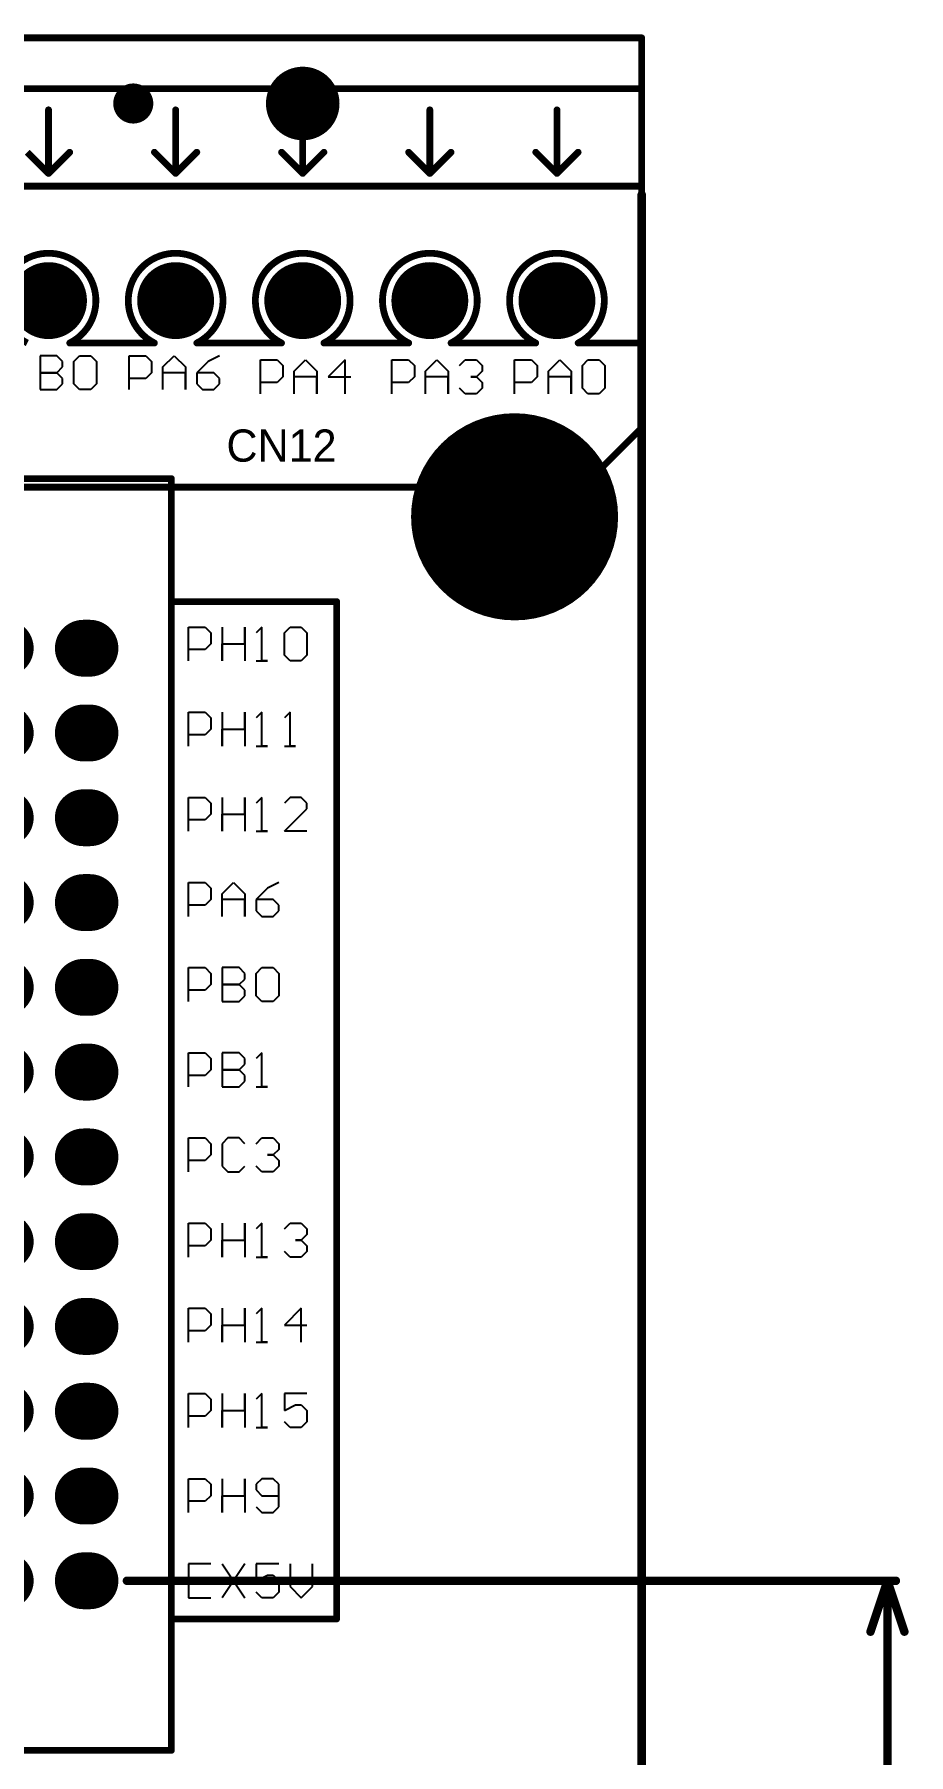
# Model space of a CAD drawing. Header units: millimetres. Extents: x -0.56 to 8.11, y -1.04 to 4.22.
# Drawn here: x 7.063 to 8.095, y 2.19 to 4.219 of the extents above; entities that cross this region are included whole.
import ezdxf

# ---------------------------------------------------------------- set-up
doc = ezdxf.new("R2010")
doc.units = ezdxf.units.MM
doc.header["$MEASUREMENT"] = 0
for name, color, linetype in [('BottomLayer', 5, 'Continuous'), ('BottomSolder', 6, 'Continuous'), ('KeepOutLayer', 6, 'Continuous'), ('MultiLayer', 9, 'Continuous'), ('PadHoleLayer', 156, 'Continuous'), ('TopLayer', 1, 'Continuous'), ('TopOverlay', 2, 'Continuous'), ('TopSolder', 216, 'Continuous')]:
    doc.layers.add(name, color=color, linetype=linetype)

# ---------------------------------------------------------------- blocks, each defined once
blk = doc.blocks.new('DC3_24P_11')
at = {"layer": 'BottomLayer', "const_width": 0.0591}
for points in [[(0.0039, 0), (-0.0039, 0)], [(0.0961, 0), (0.1039, 0)], [(-0.0039, -0.1), (0.0039, -0.1)], [(0.0961, -0.1), (0.1039, -0.1)], [(-0.0039, -0.2), (0.0039, -0.2)], [(0.0961, -0.2), (0.1039, -0.2)], [(-0.0039, -0.3), (0.0039, -0.3)], [(0.0961, -0.3), (0.1039, -0.3)], [(-0.0039, -0.4), (0.0039, -0.4)], [(0.0961, -0.4), (0.1039, -0.4)], [(-0.0039, -0.5), (0.0039, -0.5)], [(0.0961, -0.5), (0.1039, -0.5)], [(-0.0039, -0.6), (0.0039, -0.6)], [(0.0961, -0.6), (0.1039, -0.6)], [(-0.0039, -0.7), (0.0039, -0.7)], [(0.0961, -0.7), (0.1039, -0.7)], [(-0.0039, -0.8), (0.0039, -0.8)], [(0.0961, -0.8), (0.1039, -0.8)], [(-0.0039, -0.9), (0.0039, -0.9)], [(0.0961, -0.9), (0.1039, -0.9)], [(-0.0039, -1), (0.0039, -1)], [(0.0961, -1), (0.1039, -1)], [(-0.0039, -1.1), (0.0039, -1.1)], [(0.0961, -1.1), (0.1039, -1.1)]]:
    blk.add_lwpolyline(points, dxfattribs=at)
at = {"layer": 'BottomLayer', "const_width": 0.0295}
for points in [[(-0.0187, 0, 1), (0.0108, 0, 1)], [(-0.0108, 0, 1), (0.0187, 0, 1)], [(0.0813, 0, 1), (0.1108, 0, 1)], [(0.0892, 0, 1), (0.1187, 0, 1)], [(-0.0187, -0.1, 1), (0.0108, -0.1, 1)], [(-0.0108, -0.1, 1), (0.0187, -0.1, 1)], [(0.0813, -0.1, 1), (0.1108, -0.1, 1)], [(0.0892, -0.1, 1), (0.1187, -0.1, 1)], [(-0.0187, -0.2, 1), (0.0108, -0.2, 1)], [(-0.0108, -0.2, 1), (0.0187, -0.2, 1)], [(0.0813, -0.2, 1), (0.1108, -0.2, 1)], [(0.0892, -0.2, 1), (0.1187, -0.2, 1)], [(-0.0187, -0.3, 1), (0.0108, -0.3, 1)], [(-0.0108, -0.3, 1), (0.0187, -0.3, 1)], [(0.0813, -0.3, 1), (0.1108, -0.3, 1)], [(0.0892, -0.3, 1), (0.1187, -0.3, 1)], [(-0.0187, -0.4, 1), (0.0108, -0.4, 1)], [(-0.0108, -0.4, 1), (0.0187, -0.4, 1)], [(0.0813, -0.4, 1), (0.1108, -0.4, 1)], [(0.0892, -0.4, 1), (0.1187, -0.4, 1)], [(-0.0187, -0.5, 1), (0.0108, -0.5, 1)], [(-0.0108, -0.5, 1), (0.0187, -0.5, 1)], [(0.0813, -0.5, 1), (0.1108, -0.5, 1)], [(0.0892, -0.5, 1), (0.1187, -0.5, 1)], [(-0.0187, -0.6, 1), (0.0108, -0.6, 1)], [(-0.0108, -0.6, 1), (0.0187, -0.6, 1)], [(0.0813, -0.6, 1), (0.1108, -0.6, 1)], [(0.0892, -0.6, 1), (0.1187, -0.6, 1)], [(-0.0187, -0.7, 1), (0.0108, -0.7, 1)], [(-0.0108, -0.7, 1), (0.0187, -0.7, 1)], [(0.0813, -0.7, 1), (0.1108, -0.7, 1)], [(0.0892, -0.7, 1), (0.1187, -0.7, 1)], [(-0.0187, -0.8, 1), (0.0108, -0.8, 1)], [(-0.0108, -0.8, 1), (0.0187, -0.8, 1)], [(0.0813, -0.8, 1), (0.1108, -0.8, 1)], [(0.0892, -0.8, 1), (0.1187, -0.8, 1)], [(-0.0187, -0.9, 1), (0.0108, -0.9, 1)], [(-0.0108, -0.9, 1), (0.0187, -0.9, 1)], [(0.0813, -0.9, 1), (0.1108, -0.9, 1)], [(0.0892, -0.9, 1), (0.1187, -0.9, 1)], [(-0.0187, -1, 1), (0.0108, -1, 1)], [(-0.0108, -1, 1), (0.0187, -1, 1)], [(0.0813, -1, 1), (0.1108, -1, 1)], [(0.0892, -1, 1), (0.1187, -1, 1)], [(-0.0187, -1.1, 1), (0.0108, -1.1, 1)], [(-0.0108, -1.1, 1), (0.0187, -1.1, 1)], [(0.0813, -1.1, 1), (0.1108, -1.1, 1)], [(0.0892, -1.1, 1), (0.1187, -1.1, 1)]]:
    blk.add_lwpolyline(points, format="xyb", close=True, dxfattribs=at)
at = {"layer": 'BottomSolder', "const_width": 0.0671}
for points in [[(0.0039, 0), (-0.0039, 0)], [(0.0961, 0), (0.1039, 0)], [(-0.0039, -0.1), (0.0039, -0.1)], [(0.0961, -0.1), (0.1039, -0.1)], [(-0.0039, -0.2), (0.0039, -0.2)], [(0.0961, -0.2), (0.1039, -0.2)], [(-0.0039, -0.3), (0.0039, -0.3)], [(0.0961, -0.3), (0.1039, -0.3)], [(-0.0039, -0.4), (0.0039, -0.4)], [(0.0961, -0.4), (0.1039, -0.4)], [(-0.0039, -0.5), (0.0039, -0.5)], [(0.0961, -0.5), (0.1039, -0.5)], [(-0.0039, -0.6), (0.0039, -0.6)], [(0.0961, -0.6), (0.1039, -0.6)], [(-0.0039, -0.7), (0.0039, -0.7)], [(0.0961, -0.7), (0.1039, -0.7)], [(-0.0039, -0.8), (0.0039, -0.8)], [(0.0961, -0.8), (0.1039, -0.8)], [(-0.0039, -0.9), (0.0039, -0.9)], [(0.0961, -0.9), (0.1039, -0.9)], [(-0.0039, -1), (0.0039, -1)], [(0.0961, -1), (0.1039, -1)], [(-0.0039, -1.1), (0.0039, -1.1)], [(0.0961, -1.1), (0.1039, -1.1)]]:
    blk.add_lwpolyline(points, dxfattribs=at)
at = {"layer": 'BottomSolder', "const_width": 0.0335}
for points in [[(-0.0207, 0, 1), (0.0128, 0, 1)], [(-0.0128, 0, 1), (0.0207, 0, 1)], [(0.0793, 0, 1), (0.1128, 0, 1)], [(0.0872, 0, 1), (0.1207, 0, 1)], [(-0.0207, -0.1, 1), (0.0128, -0.1, 1)], [(-0.0128, -0.1, 1), (0.0207, -0.1, 1)], [(0.0793, -0.1, 1), (0.1128, -0.1, 1)], [(0.0872, -0.1, 1), (0.1207, -0.1, 1)], [(-0.0207, -0.2, 1), (0.0128, -0.2, 1)], [(-0.0128, -0.2, 1), (0.0207, -0.2, 1)], [(0.0793, -0.2, 1), (0.1128, -0.2, 1)], [(0.0872, -0.2, 1), (0.1207, -0.2, 1)], [(-0.0207, -0.3, 1), (0.0128, -0.3, 1)], [(-0.0128, -0.3, 1), (0.0207, -0.3, 1)], [(0.0793, -0.3, 1), (0.1128, -0.3, 1)], [(0.0872, -0.3, 1), (0.1207, -0.3, 1)], [(-0.0207, -0.4, 1), (0.0128, -0.4, 1)], [(-0.0128, -0.4, 1), (0.0207, -0.4, 1)], [(0.0793, -0.4, 1), (0.1128, -0.4, 1)], [(0.0872, -0.4, 1), (0.1207, -0.4, 1)], [(-0.0207, -0.5, 1), (0.0128, -0.5, 1)], [(-0.0128, -0.5, 1), (0.0207, -0.5, 1)], [(0.0793, -0.5, 1), (0.1128, -0.5, 1)], [(0.0872, -0.5, 1), (0.1207, -0.5, 1)], [(-0.0207, -0.6, 1), (0.0128, -0.6, 1)], [(-0.0128, -0.6, 1), (0.0207, -0.6, 1)], [(0.0793, -0.6, 1), (0.1128, -0.6, 1)], [(0.0872, -0.6, 1), (0.1207, -0.6, 1)], [(-0.0207, -0.7, 1), (0.0128, -0.7, 1)], [(-0.0128, -0.7, 1), (0.0207, -0.7, 1)], [(0.0793, -0.7, 1), (0.1128, -0.7, 1)], [(0.0872, -0.7, 1), (0.1207, -0.7, 1)], [(-0.0207, -0.8, 1), (0.0128, -0.8, 1)], [(-0.0128, -0.8, 1), (0.0207, -0.8, 1)], [(0.0793, -0.8, 1), (0.1128, -0.8, 1)], [(0.0872, -0.8, 1), (0.1207, -0.8, 1)], [(-0.0207, -0.9, 1), (0.0128, -0.9, 1)], [(-0.0128, -0.9, 1), (0.0207, -0.9, 1)], [(0.0793, -0.9, 1), (0.1128, -0.9, 1)], [(0.0872, -0.9, 1), (0.1207, -0.9, 1)], [(-0.0207, -1, 1), (0.0128, -1, 1)], [(-0.0128, -1, 1), (0.0207, -1, 1)], [(0.0793, -1, 1), (0.1128, -1, 1)], [(0.0872, -1, 1), (0.1207, -1, 1)], [(-0.0207, -1.1, 1), (0.0128, -1.1, 1)], [(-0.0128, -1.1, 1), (0.0207, -1.1, 1)], [(0.0793, -1.1, 1), (0.1128, -1.1, 1)], [(0.0872, -1.1, 1), (0.1207, -1.1, 1)]]:
    blk.add_lwpolyline(points, format="xyb", close=True, dxfattribs=at)
at = {"layer": 'MultiLayer', "const_width": 0.0591}
for points in [[(0.0039, 0), (-0.0039, 0)], [(0.0961, 0), (0.1039, 0)], [(-0.0039, -0.1), (0.0039, -0.1)], [(0.0961, -0.1), (0.1039, -0.1)], [(-0.0039, -0.2), (0.0039, -0.2)], [(0.0961, -0.2), (0.1039, -0.2)], [(-0.0039, -0.3), (0.0039, -0.3)], [(0.0961, -0.3), (0.1039, -0.3)], [(-0.0039, -0.4), (0.0039, -0.4)], [(0.0961, -0.4), (0.1039, -0.4)], [(-0.0039, -0.5), (0.0039, -0.5)], [(0.0961, -0.5), (0.1039, -0.5)], [(-0.0039, -0.6), (0.0039, -0.6)], [(0.0961, -0.6), (0.1039, -0.6)], [(-0.0039, -0.7), (0.0039, -0.7)], [(0.0961, -0.7), (0.1039, -0.7)], [(-0.0039, -0.8), (0.0039, -0.8)], [(0.0961, -0.8), (0.1039, -0.8)], [(-0.0039, -0.9), (0.0039, -0.9)], [(0.0961, -0.9), (0.1039, -0.9)], [(-0.0039, -1), (0.0039, -1)], [(0.0961, -1), (0.1039, -1)], [(-0.0039, -1.1), (0.0039, -1.1)], [(0.0961, -1.1), (0.1039, -1.1)]]:
    blk.add_lwpolyline(points, dxfattribs=at)
at = {"layer": 'MultiLayer', "const_width": 0.0295}
for points in [[(-0.0187, 0, 1), (0.0108, 0, 1)], [(-0.0108, 0, 1), (0.0187, 0, 1)], [(0.0813, 0, 1), (0.1108, 0, 1)], [(0.0892, 0, 1), (0.1187, 0, 1)], [(-0.0187, -0.1, 1), (0.0108, -0.1, 1)], [(-0.0108, -0.1, 1), (0.0187, -0.1, 1)], [(0.0813, -0.1, 1), (0.1108, -0.1, 1)], [(0.0892, -0.1, 1), (0.1187, -0.1, 1)], [(-0.0187, -0.2, 1), (0.0108, -0.2, 1)], [(-0.0108, -0.2, 1), (0.0187, -0.2, 1)], [(0.0813, -0.2, 1), (0.1108, -0.2, 1)], [(0.0892, -0.2, 1), (0.1187, -0.2, 1)], [(-0.0187, -0.3, 1), (0.0108, -0.3, 1)], [(-0.0108, -0.3, 1), (0.0187, -0.3, 1)], [(0.0813, -0.3, 1), (0.1108, -0.3, 1)], [(0.0892, -0.3, 1), (0.1187, -0.3, 1)], [(-0.0187, -0.4, 1), (0.0108, -0.4, 1)], [(-0.0108, -0.4, 1), (0.0187, -0.4, 1)], [(0.0813, -0.4, 1), (0.1108, -0.4, 1)], [(0.0892, -0.4, 1), (0.1187, -0.4, 1)], [(-0.0187, -0.5, 1), (0.0108, -0.5, 1)], [(-0.0108, -0.5, 1), (0.0187, -0.5, 1)], [(0.0813, -0.5, 1), (0.1108, -0.5, 1)], [(0.0892, -0.5, 1), (0.1187, -0.5, 1)], [(-0.0187, -0.6, 1), (0.0108, -0.6, 1)], [(-0.0108, -0.6, 1), (0.0187, -0.6, 1)], [(0.0813, -0.6, 1), (0.1108, -0.6, 1)], [(0.0892, -0.6, 1), (0.1187, -0.6, 1)], [(-0.0187, -0.7, 1), (0.0108, -0.7, 1)], [(-0.0108, -0.7, 1), (0.0187, -0.7, 1)], [(0.0813, -0.7, 1), (0.1108, -0.7, 1)], [(0.0892, -0.7, 1), (0.1187, -0.7, 1)], [(-0.0187, -0.8, 1), (0.0108, -0.8, 1)], [(-0.0108, -0.8, 1), (0.0187, -0.8, 1)], [(0.0813, -0.8, 1), (0.1108, -0.8, 1)], [(0.0892, -0.8, 1), (0.1187, -0.8, 1)], [(-0.0187, -0.9, 1), (0.0108, -0.9, 1)], [(-0.0108, -0.9, 1), (0.0187, -0.9, 1)], [(0.0813, -0.9, 1), (0.1108, -0.9, 1)], [(0.0892, -0.9, 1), (0.1187, -0.9, 1)], [(-0.0187, -1, 1), (0.0108, -1, 1)], [(-0.0108, -1, 1), (0.0187, -1, 1)], [(0.0813, -1, 1), (0.1108, -1, 1)], [(0.0892, -1, 1), (0.1187, -1, 1)], [(-0.0187, -1.1, 1), (0.0108, -1.1, 1)], [(-0.0108, -1.1, 1), (0.0187, -1.1, 1)], [(0.0813, -1.1, 1), (0.1108, -1.1, 1)], [(0.0892, -1.1, 1), (0.1187, -1.1, 1)]]:
    blk.add_lwpolyline(points, format="xyb", close=True, dxfattribs=at)
at = {"layer": 'PadHoleLayer', "const_width": 0.0197}
for points in [[(-0.0098, 0, 1), (0.0098, 0, 1)], [(0.0902, 0, 1), (0.1098, 0, 1)], [(-0.0098, -0.1, 1), (0.0098, -0.1, 1)], [(0.0902, -0.1, 1), (0.1098, -0.1, 1)], [(-0.0098, -0.2, 1), (0.0098, -0.2, 1)], [(0.0902, -0.2, 1), (0.1098, -0.2, 1)], [(-0.0098, -0.3, 1), (0.0098, -0.3, 1)], [(0.0902, -0.3, 1), (0.1098, -0.3, 1)], [(-0.0098, -0.4, 1), (0.0098, -0.4, 1)], [(0.0902, -0.4, 1), (0.1098, -0.4, 1)], [(-0.0098, -0.5, 1), (0.0098, -0.5, 1)], [(0.0902, -0.5, 1), (0.1098, -0.5, 1)], [(-0.0098, -0.6, 1), (0.0098, -0.6, 1)], [(0.0902, -0.6, 1), (0.1098, -0.6, 1)], [(-0.0098, -0.7, 1), (0.0098, -0.7, 1)], [(0.0902, -0.7, 1), (0.1098, -0.7, 1)], [(-0.0098, -0.8, 1), (0.0098, -0.8, 1)], [(0.0902, -0.8, 1), (0.1098, -0.8, 1)], [(-0.0098, -0.9, 1), (0.0098, -0.9, 1)], [(0.0902, -0.9, 1), (0.1098, -0.9, 1)], [(-0.0098, -1, 1), (0.0098, -1, 1)], [(0.0902, -1, 1), (0.1098, -1, 1)], [(-0.0098, -1.1, 1), (0.0098, -1.1, 1)], [(0.0902, -1.1, 1), (0.1098, -1.1, 1)]]:
    blk.add_lwpolyline(points, format="xyb", close=True, dxfattribs=at)
at = {"layer": 'TopLayer', "const_width": 0.0591}
for points in [[(0.0039, 0), (-0.0039, 0)], [(0.0961, 0), (0.1039, 0)], [(-0.0039, -0.1), (0.0039, -0.1)], [(0.0961, -0.1), (0.1039, -0.1)], [(-0.0039, -0.2), (0.0039, -0.2)], [(0.0961, -0.2), (0.1039, -0.2)], [(-0.0039, -0.3), (0.0039, -0.3)], [(0.0961, -0.3), (0.1039, -0.3)], [(-0.0039, -0.4), (0.0039, -0.4)], [(0.0961, -0.4), (0.1039, -0.4)], [(-0.0039, -0.5), (0.0039, -0.5)], [(0.0961, -0.5), (0.1039, -0.5)], [(-0.0039, -0.6), (0.0039, -0.6)], [(0.0961, -0.6), (0.1039, -0.6)], [(-0.0039, -0.7), (0.0039, -0.7)], [(0.0961, -0.7), (0.1039, -0.7)], [(-0.0039, -0.8), (0.0039, -0.8)], [(0.0961, -0.8), (0.1039, -0.8)], [(-0.0039, -0.9), (0.0039, -0.9)], [(0.0961, -0.9), (0.1039, -0.9)], [(-0.0039, -1), (0.0039, -1)], [(0.0961, -1), (0.1039, -1)], [(-0.0039, -1.1), (0.0039, -1.1)], [(0.0961, -1.1), (0.1039, -1.1)]]:
    blk.add_lwpolyline(points, dxfattribs=at)
at = {"layer": 'TopLayer', "const_width": 0.0295}
for points in [[(-0.0187, 0, 1), (0.0108, 0, 1)], [(-0.0108, 0, 1), (0.0187, 0, 1)], [(0.0813, 0, 1), (0.1108, 0, 1)], [(0.0892, 0, 1), (0.1187, 0, 1)], [(-0.0187, -0.1, 1), (0.0108, -0.1, 1)], [(-0.0108, -0.1, 1), (0.0187, -0.1, 1)], [(0.0813, -0.1, 1), (0.1108, -0.1, 1)], [(0.0892, -0.1, 1), (0.1187, -0.1, 1)], [(-0.0187, -0.2, 1), (0.0108, -0.2, 1)], [(-0.0108, -0.2, 1), (0.0187, -0.2, 1)], [(0.0813, -0.2, 1), (0.1108, -0.2, 1)], [(0.0892, -0.2, 1), (0.1187, -0.2, 1)], [(-0.0187, -0.3, 1), (0.0108, -0.3, 1)], [(-0.0108, -0.3, 1), (0.0187, -0.3, 1)], [(0.0813, -0.3, 1), (0.1108, -0.3, 1)], [(0.0892, -0.3, 1), (0.1187, -0.3, 1)], [(-0.0187, -0.4, 1), (0.0108, -0.4, 1)], [(-0.0108, -0.4, 1), (0.0187, -0.4, 1)], [(0.0813, -0.4, 1), (0.1108, -0.4, 1)], [(0.0892, -0.4, 1), (0.1187, -0.4, 1)], [(-0.0187, -0.5, 1), (0.0108, -0.5, 1)], [(-0.0108, -0.5, 1), (0.0187, -0.5, 1)], [(0.0813, -0.5, 1), (0.1108, -0.5, 1)], [(0.0892, -0.5, 1), (0.1187, -0.5, 1)], [(-0.0187, -0.6, 1), (0.0108, -0.6, 1)], [(-0.0108, -0.6, 1), (0.0187, -0.6, 1)], [(0.0813, -0.6, 1), (0.1108, -0.6, 1)], [(0.0892, -0.6, 1), (0.1187, -0.6, 1)], [(-0.0187, -0.7, 1), (0.0108, -0.7, 1)], [(-0.0108, -0.7, 1), (0.0187, -0.7, 1)], [(0.0813, -0.7, 1), (0.1108, -0.7, 1)], [(0.0892, -0.7, 1), (0.1187, -0.7, 1)], [(-0.0187, -0.8, 1), (0.0108, -0.8, 1)], [(-0.0108, -0.8, 1), (0.0187, -0.8, 1)], [(0.0813, -0.8, 1), (0.1108, -0.8, 1)], [(0.0892, -0.8, 1), (0.1187, -0.8, 1)], [(-0.0187, -0.9, 1), (0.0108, -0.9, 1)], [(-0.0108, -0.9, 1), (0.0187, -0.9, 1)], [(0.0813, -0.9, 1), (0.1108, -0.9, 1)], [(0.0892, -0.9, 1), (0.1187, -0.9, 1)], [(-0.0187, -1, 1), (0.0108, -1, 1)], [(-0.0108, -1, 1), (0.0187, -1, 1)], [(0.0813, -1, 1), (0.1108, -1, 1)], [(0.0892, -1, 1), (0.1187, -1, 1)], [(-0.0187, -1.1, 1), (0.0108, -1.1, 1)], [(-0.0108, -1.1, 1), (0.0187, -1.1, 1)], [(0.0813, -1.1, 1), (0.1108, -1.1, 1)], [(0.0892, -1.1, 1), (0.1187, -1.1, 1)]]:
    blk.add_lwpolyline(points, format="xyb", close=True, dxfattribs=at)
at = {"layer": 'TopOverlay'}
for p, q in [((-0.075, -0.025), (-0.075, 0.025)), ((-0.075, 0.025), (-0.05, 0)), ((-0.05, 0), (-0.075, -0.025))]:
    blk.add_line(p, q, dxfattribs=at)
at = {"layer": 'TopOverlay', "const_width": 0.00787}
for points in [[(-0.1, 0.2), (0.2, 0.2)], [(-0.1, 0.1), (-0.1, 0.2)], [(0.2, -1.3), (0.2, 0.2)], [(-0.1, 0), (-0.1, 0.1)], [(-0.1, -1.3), (-0.1, 0)], [(-0.1, -1.3), (0.2, -1.3)]]:
    blk.add_lwpolyline(points, dxfattribs=at)
at = {"layer": 'TopOverlay', "const_width": 0.00394}
for points in [[(-0.102, 0.2, 1), (-0.098, 0.2, 1)], [(-0.102, 0.2, 1), (-0.098, 0.2, 1)], [(0.198, 0.2, 1), (0.202, 0.2, 1)], [(0.198, 0.2, 1), (0.202, 0.2, 1)], [(-0.102, 0.1, 1), (-0.098, 0.1, 1)], [(-0.102, 0.1, 1), (-0.098, 0.1, 1)], [(-0.102, 0, 1), (-0.098, 0, 1)], [(-0.102, 0, 1), (-0.098, 0, 1)], [(-0.102, -1.3, 1), (-0.098, -1.3, 1)], [(-0.102, -1.3, 1), (-0.098, -1.3, 1)], [(0.198, -1.3, 1), (0.202, -1.3, 1)], [(0.198, -1.3, 1), (0.202, -1.3, 1)]]:
    blk.add_lwpolyline(points, format="xyb", close=True, dxfattribs=at)
at = {"layer": 'TopOverlay'}
blk.add_solid([(-0.1, -0.65), (-0.05, -0.65), (-0.1, -0.45), (-0.05, -0.45)], dxfattribs=at)
at = {"layer": 'TopSolder', "const_width": 0.0671}
for points in [[(0.0039, 0), (-0.0039, 0)], [(0.0961, 0), (0.1039, 0)], [(-0.0039, -0.1), (0.0039, -0.1)], [(0.0961, -0.1), (0.1039, -0.1)], [(-0.0039, -0.2), (0.0039, -0.2)], [(0.0961, -0.2), (0.1039, -0.2)], [(-0.0039, -0.3), (0.0039, -0.3)], [(0.0961, -0.3), (0.1039, -0.3)], [(-0.0039, -0.4), (0.0039, -0.4)], [(0.0961, -0.4), (0.1039, -0.4)], [(-0.0039, -0.5), (0.0039, -0.5)], [(0.0961, -0.5), (0.1039, -0.5)], [(-0.0039, -0.6), (0.0039, -0.6)], [(0.0961, -0.6), (0.1039, -0.6)], [(-0.0039, -0.7), (0.0039, -0.7)], [(0.0961, -0.7), (0.1039, -0.7)], [(-0.0039, -0.8), (0.0039, -0.8)], [(0.0961, -0.8), (0.1039, -0.8)], [(-0.0039, -0.9), (0.0039, -0.9)], [(0.0961, -0.9), (0.1039, -0.9)], [(-0.0039, -1), (0.0039, -1)], [(0.0961, -1), (0.1039, -1)], [(-0.0039, -1.1), (0.0039, -1.1)], [(0.0961, -1.1), (0.1039, -1.1)]]:
    blk.add_lwpolyline(points, dxfattribs=at)
at = {"layer": 'TopSolder', "const_width": 0.0335}
for points in [[(-0.0207, 0, 1), (0.0128, 0, 1)], [(-0.0128, 0, 1), (0.0207, 0, 1)], [(0.0793, 0, 1), (0.1128, 0, 1)], [(0.0872, 0, 1), (0.1207, 0, 1)], [(-0.0207, -0.1, 1), (0.0128, -0.1, 1)], [(-0.0128, -0.1, 1), (0.0207, -0.1, 1)], [(0.0793, -0.1, 1), (0.1128, -0.1, 1)], [(0.0872, -0.1, 1), (0.1207, -0.1, 1)], [(-0.0207, -0.2, 1), (0.0128, -0.2, 1)], [(-0.0128, -0.2, 1), (0.0207, -0.2, 1)], [(0.0793, -0.2, 1), (0.1128, -0.2, 1)], [(0.0872, -0.2, 1), (0.1207, -0.2, 1)], [(-0.0207, -0.3, 1), (0.0128, -0.3, 1)], [(-0.0128, -0.3, 1), (0.0207, -0.3, 1)], [(0.0793, -0.3, 1), (0.1128, -0.3, 1)], [(0.0872, -0.3, 1), (0.1207, -0.3, 1)], [(-0.0207, -0.4, 1), (0.0128, -0.4, 1)], [(-0.0128, -0.4, 1), (0.0207, -0.4, 1)], [(0.0793, -0.4, 1), (0.1128, -0.4, 1)], [(0.0872, -0.4, 1), (0.1207, -0.4, 1)], [(-0.0207, -0.5, 1), (0.0128, -0.5, 1)], [(-0.0128, -0.5, 1), (0.0207, -0.5, 1)], [(0.0793, -0.5, 1), (0.1128, -0.5, 1)], [(0.0872, -0.5, 1), (0.1207, -0.5, 1)], [(-0.0207, -0.6, 1), (0.0128, -0.6, 1)], [(-0.0128, -0.6, 1), (0.0207, -0.6, 1)], [(0.0793, -0.6, 1), (0.1128, -0.6, 1)], [(0.0872, -0.6, 1), (0.1207, -0.6, 1)], [(-0.0207, -0.7, 1), (0.0128, -0.7, 1)], [(-0.0128, -0.7, 1), (0.0207, -0.7, 1)], [(0.0793, -0.7, 1), (0.1128, -0.7, 1)], [(0.0872, -0.7, 1), (0.1207, -0.7, 1)], [(-0.0207, -0.8, 1), (0.0128, -0.8, 1)], [(-0.0128, -0.8, 1), (0.0207, -0.8, 1)], [(0.0793, -0.8, 1), (0.1128, -0.8, 1)], [(0.0872, -0.8, 1), (0.1207, -0.8, 1)], [(-0.0207, -0.9, 1), (0.0128, -0.9, 1)], [(-0.0128, -0.9, 1), (0.0207, -0.9, 1)], [(0.0793, -0.9, 1), (0.1128, -0.9, 1)], [(0.0872, -0.9, 1), (0.1207, -0.9, 1)], [(-0.0207, -1, 1), (0.0128, -1, 1)], [(-0.0128, -1, 1), (0.0207, -1, 1)], [(0.0793, -1, 1), (0.1128, -1, 1)], [(0.0872, -1, 1), (0.1207, -1, 1)], [(-0.0207, -1.1, 1), (0.0128, -1.1, 1)], [(-0.0128, -1.1, 1), (0.0207, -1.1, 1)], [(0.0793, -1.1, 1), (0.1128, -1.1, 1)], [(0.0872, -1.1, 1), (0.1207, -1.1, 1)]]:
    blk.add_lwpolyline(points, format="xyb", close=True, dxfattribs=at)
blk = doc.blocks.new('EDG3_81_8P_23')
at = {"layer": 'BottomLayer', "const_width": 0.0413}
for points in [[(-0.0207, 0, 1), (0.0207, 0, 1)], [(0.1293, 0, 1), (0.1707, 0, 1)], [(0.2793, 0, 1), (0.3207, 0, 1)], [(0.4293, 0, 1), (0.4707, 0, 1)], [(0.5793, 0, 1), (0.6207, 0, 1)]]:
    blk.add_lwpolyline(points, format="xyb", close=True, dxfattribs=at)
at = {"layer": 'BottomSolder', "const_width": 0.0453}
for points in [[(-0.0227, 0, 1), (0.0227, 0, 1)], [(0.1273, 0, 1), (0.1727, 0, 1)], [(0.2773, 0, 1), (0.3227, 0, 1)], [(0.4273, 0, 1), (0.4727, 0, 1)], [(0.5773, 0, 1), (0.6227, 0, 1)]]:
    blk.add_lwpolyline(points, format="xyb", close=True, dxfattribs=at)
at = {"layer": 'MultiLayer', "const_width": 0.0413}
for points in [[(-0.0207, 0, 1), (0.0207, 0, 1)], [(0.1293, 0, 1), (0.1707, 0, 1)], [(0.2793, 0, 1), (0.3207, 0, 1)], [(0.4293, 0, 1), (0.4707, 0, 1)], [(0.5793, 0, 1), (0.6207, 0, 1)]]:
    blk.add_lwpolyline(points, format="xyb", close=True, dxfattribs=at)
at = {"layer": 'PadHoleLayer', "const_width": 0.0217}
for points in [[(-0.0108, 0, 1), (0.0108, 0, 1)], [(0.1392, 0, 1), (0.1608, 0, 1)], [(0.2892, 0, 1), (0.3108, 0, 1)], [(0.4392, 0, 1), (0.4608, 0, 1)], [(0.5892, 0, 1), (0.6108, 0, 1)]]:
    blk.add_lwpolyline(points, format="xyb", close=True, dxfattribs=at)
at = {"layer": 'TopLayer', "const_width": 0.0413}
for points in [[(-0.0207, 0, 1), (0.0207, 0, 1)], [(0.1293, 0, 1), (0.1707, 0, 1)], [(0.2793, 0, 1), (0.3207, 0, 1)], [(0.4293, 0, 1), (0.4707, 0, 1)], [(0.5793, 0, 1), (0.6207, 0, 1)]]:
    blk.add_lwpolyline(points, format="xyb", close=True, dxfattribs=at)
at = {"layer": 'TopOverlay', "const_width": 0.008}
for points in [[(-0.1, 0.05), (-0.1, -0.31)], [(-0.025, 0.05), (-0.1, 0.05)], [(0.125, 0.05), (0.025, 0.05)], [(0.275, 0.05), (0.175, 0.05)], [(0.425, 0.05), (0.325, 0.05)], [(0.575, 0.05), (0.475, 0.05)], [(0, -0.15), (-0.025, -0.175)], [(0, -0.15), (0, -0.225)], [(0.025, -0.175), (0, -0.15)], [(0.15, -0.15), (0.125, -0.175)], [(0.15, -0.15), (0.15, -0.225)], [(0.175, -0.175), (0.15, -0.15)], [(0.3, -0.15), (0.275, -0.175)], [(0.325, -0.175), (0.3, -0.15)], [(0.3, -0.15), (0.3, -0.225)], [(0.45, -0.15), (0.425, -0.175)], [(0.475, -0.175), (0.45, -0.15)], [(0.45, -0.15), (0.45, -0.225)], [(0.6, -0.15), (0.575, -0.175)], [(0.625, -0.175), (0.6, -0.15)], [(0.6, -0.15), (0.6, -0.225)], [(1.15, -0.25), (-0.1, -0.25)], [(1.15, -0.31), (-0.1, -0.31)]]:
    blk.add_lwpolyline(points, dxfattribs=at)
at = {"layer": 'TopOverlay', "const_width": 0.004}
for points in [[(-0.102, 0.05, 1), (-0.098, 0.05, 1)], [(-0.102, 0.05, 1), (-0.098, 0.05, 1)], [(-0.027, 0.05, 1), (-0.023, 0.05, 1)], [(-0.027, 0.05, 1), (-0.023, 0.05, 1)], [(0.023, 0.05, 1), (0.027, 0.05, 1)], [(0.023, 0.05, 1), (0.027, 0.05, 1)], [(0.123, 0.05, 1), (0.127, 0.05, 1)], [(0.123, 0.05, 1), (0.127, 0.05, 1)], [(0.173, 0.05, 1), (0.177, 0.05, 1)], [(0.173, 0.05, 1), (0.177, 0.05, 1)], [(0.273, 0.05, 1), (0.277, 0.05, 1)], [(0.273, 0.05, 1), (0.277, 0.05, 1)], [(0.323, 0.05, 1), (0.327, 0.05, 1)], [(0.323, 0.05, 1), (0.327, 0.05, 1)], [(0.423, 0.05, 1), (0.427, 0.05, 1)], [(0.423, 0.05, 1), (0.427, 0.05, 1)], [(0.473, 0.05, 1), (0.477, 0.05, 1)], [(0.473, 0.05, 1), (0.477, 0.05, 1)], [(0.573, 0.05, 1), (0.577, 0.05, 1)], [(0.573, 0.05, 1), (0.577, 0.05, 1)], [(-0.002, -0.15, 1), (0.002, -0.15, 1)], [(-0.002, -0.15, 1), (0.002, -0.15, 1)], [(-0.002, -0.15, 1), (0.002, -0.15, 1)], [(0.148, -0.15, 1), (0.152, -0.15, 1)], [(0.148, -0.15, 1), (0.152, -0.15, 1)], [(0.148, -0.15, 1), (0.152, -0.15, 1)], [(0.298, -0.15, 1), (0.302, -0.15, 1)], [(0.298, -0.15, 1), (0.302, -0.15, 1)], [(0.298, -0.15, 1), (0.302, -0.15, 1)], [(0.448, -0.15, 1), (0.452, -0.15, 1)], [(0.448, -0.15, 1), (0.452, -0.15, 1)], [(0.448, -0.15, 1), (0.452, -0.15, 1)], [(0.598, -0.15, 1), (0.602, -0.15, 1)], [(0.598, -0.15, 1), (0.602, -0.15, 1)], [(0.598, -0.15, 1), (0.602, -0.15, 1)], [(-0.027, -0.175, 1), (-0.023, -0.175, 1)], [(0.023, -0.175, 1), (0.027, -0.175, 1)], [(0.123, -0.175, 1), (0.127, -0.175, 1)], [(0.173, -0.175, 1), (0.177, -0.175, 1)], [(0.273, -0.175, 1), (0.277, -0.175, 1)], [(0.323, -0.175, 1), (0.327, -0.175, 1)], [(0.423, -0.175, 1), (0.427, -0.175, 1)], [(0.473, -0.175, 1), (0.477, -0.175, 1)], [(0.573, -0.175, 1), (0.577, -0.175, 1)], [(-0.002, -0.225, 1), (0.002, -0.225, 1)], [(0.148, -0.225, 1), (0.152, -0.225, 1)], [(0.298, -0.225, 1), (0.302, -0.225, 1)], [(0.448, -0.225, 1), (0.452, -0.225, 1)], [(0.598, -0.225, 1), (0.602, -0.225, 1)], [(-0.102, -0.25, 1), (-0.098, -0.25, 1)], [(-0.102, -0.31, 1), (-0.098, -0.31, 1)], [(-0.102, -0.31, 1), (-0.098, -0.31, 1)]]:
    blk.add_lwpolyline(points, format="xyb", close=True, dxfattribs=at)
at = {"layer": 'TopOverlay', "const_width": 0.008}
for points in [[(0.025, 0.05, -4.236068), (-0.025, 0.05)], [(0.175, 0.05, -4.236068), (0.125, 0.05)], [(0.325, 0.05, -4.236068), (0.275, 0.05)], [(0.475, 0.05, -4.236068), (0.425, 0.05)], [(0.625, 0.05, -4.236068), (0.575, 0.05)]]:
    blk.add_lwpolyline(points, format="xyb", dxfattribs=at)
at = {"layer": 'TopSolder', "const_width": 0.0453}
for points in [[(-0.0227, 0, 1), (0.0227, 0, 1)], [(0.1273, 0, 1), (0.1727, 0, 1)], [(0.2773, 0, 1), (0.3227, 0, 1)], [(0.4273, 0, 1), (0.4727, 0, 1)], [(0.5773, 0, 1), (0.6227, 0, 1)]]:
    blk.add_lwpolyline(points, format="xyb", close=True, dxfattribs=at)

msp = doc.modelspace()

# ---------------------------------------------------------------- linework, layer by layer
at = {"layer": 'BottomLayer'}
for points, const_width in [([(7.3603, 4.1375, 1), (7.3997, 4.1375, 1)], 0.0394), ([(7.1702, 4.1375, 1), (7.1898, 4.1375, 1)], 0.0197), ([(7.5709, 3.65, 1), (7.6891, 3.65, 1)], 0.1181)]:
    msp.add_lwpolyline(points, format="xyb", close=True, dxfattribs=dict(at, const_width=const_width))
at = {"layer": 'BottomSolder'}
for points, const_width in [([(7.3583, 4.1375, 1), (7.4017, 4.1375, 1)], 0.0434), ([(7.1682, 4.1375, 1), (7.1918, 4.1375, 1)], 0.0237), ([(7.5689, 3.65, 1), (7.6911, 3.65, 1)], 0.1221)]:
    msp.add_lwpolyline(points, format="xyb", close=True, dxfattribs=dict(at, const_width=const_width))
at = {"layer": 'KeepOutLayer'}
for points, const_width in [([(0, 4.215), (7.78, 4.215)], 0.008), ([(7.78, 4.04), (7.78, 4.215)], 0.008), ([(0, 4.04), (7.78, 4.04)], 0.008), ([(7.78, 0), (7.78, 4.04)], 0.008), ([(7.78, 2.125), (7.78, 4.03)], 0.01), ([(7.1725, 2.395), (8.08, 2.395)], 0.01), ([(8.05, 2.335), (8.07, 2.395)], 0.01), ([(8.07, 2.395), (8.09, 2.335)], 0.01), ([(8.07, 1.3099), (8.07, 2.395)], 0.01)]:
    msp.add_lwpolyline(points, dxfattribs=dict(at, const_width=const_width))
for points, const_width in [([(7.778, 4.215, 1), (7.782, 4.215, 1)], 0.004), ([(7.778, 4.215, 1), (7.782, 4.215, 1)], 0.004), ([(7.778, 4.04, 1), (7.782, 4.04, 1)], 0.004), ([(7.778, 4.04, 1), (7.782, 4.04, 1)], 0.004), ([(7.778, 4.04, 1), (7.782, 4.04, 1)], 0.004), ([(7.7775, 4.03, 1), (7.7825, 4.03, 1)], 0.005), ([(7.17, 2.395, 1), (7.175, 2.395, 1)], 0.005), ([(8.0675, 2.395, 1), (8.0725, 2.395, 1)], 0.005), ([(8.0675, 2.395, 1), (8.0725, 2.395, 1)], 0.005), ([(8.0675, 2.395, 1), (8.0725, 2.395, 1)], 0.005), ([(8.0775, 2.395, 1), (8.0825, 2.395, 1)], 0.005), ([(8.0475, 2.335, 1), (8.0525, 2.335, 1)], 0.005), ([(8.0875, 2.335, 1), (8.0925, 2.335, 1)], 0.005)]:
    msp.add_lwpolyline(points, format="xyb", close=True, dxfattribs=dict(at, const_width=const_width))
at = {"layer": 'MultiLayer'}
for points, const_width in [([(7.3603, 4.1375, 1), (7.3997, 4.1375, 1)], 0.0394), ([(7.1702, 4.1375, 1), (7.1898, 4.1375, 1)], 0.0197), ([(7.5709, 3.65, 1), (7.6891, 3.65, 1)], 0.1181)]:
    msp.add_lwpolyline(points, format="xyb", close=True, dxfattribs=dict(at, const_width=const_width))
at = {"layer": 'PadHoleLayer'}
for points, const_width in [([(7.3603, 4.1375, 1), (7.3997, 4.1375, 1)], 0.0394), ([(7.5995, 3.65, 1), (7.6605, 3.65, 1)], 0.061)]:
    msp.add_lwpolyline(points, format="xyb", close=True, dxfattribs=dict(at, const_width=const_width))
at = {"layer": 'TopLayer'}
for points, const_width in [([(7.3603, 4.1375, 1), (7.3997, 4.1375, 1)], 0.0394), ([(7.1702, 4.1375, 1), (7.1898, 4.1375, 1)], 0.0197), ([(7.5709, 3.65, 1), (7.6891, 3.65, 1)], 0.1181)]:
    msp.add_lwpolyline(points, format="xyb", close=True, dxfattribs=dict(at, const_width=const_width))
at = {"layer": 'TopOverlay'}
for p, q in [((7.07, 3.84), (7.07, 3.8)), ((7.09, 3.84), (7.07, 3.84)), ((7.0966, 3.8333), (7.09, 3.84)), ((7.11, 3.8333), (7.1166, 3.84)), ((7.1166, 3.84), (7.13, 3.84)), ((7.13, 3.84), (7.1366, 3.8333)), ((7.175, 3.8), (7.175, 3.84)), ((7.175, 3.84), (7.195, 3.84)), ((7.195, 3.84), (7.2017, 3.8333)), ((7.215, 3.8267), (7.2283, 3.84)), ((7.2283, 3.84), (7.2416, 3.8267)), ((7.2816, 3.84), (7.2683, 3.8333)), ((7.33, 3.795), (7.33, 3.835)), ((7.33, 3.835), (7.35, 3.835)), ((7.35, 3.835), (7.3567, 3.8283)), ((7.37, 3.8217), (7.3833, 3.835)), ((7.3833, 3.835), (7.3966, 3.8217)), ((7.43, 3.835), (7.41, 3.815)), ((7.43, 3.795), (7.43, 3.835)), ((7.485, 3.795), (7.485, 3.835)), ((7.485, 3.835), (7.505, 3.835)), ((7.505, 3.835), (7.5117, 3.8283)), ((7.525, 3.8217), (7.5383, 3.835)), ((7.5383, 3.835), (7.5516, 3.8217)), ((7.565, 3.8283), (7.5716, 3.835)), ((7.5716, 3.835), (7.585, 3.835)), ((7.585, 3.835), (7.5916, 3.8283)), ((7.63, 3.795), (7.63, 3.835)), ((7.63, 3.835), (7.65, 3.835)), ((7.65, 3.835), (7.6567, 3.8283)), ((7.67, 3.8217), (7.6833, 3.835)), ((7.6833, 3.835), (7.6966, 3.8217)), ((7.71, 3.8283), (7.7166, 3.835)), ((7.7166, 3.835), (7.73, 3.835)), ((7.73, 3.835), (7.7366, 3.8283)), ((7.09, 3.82), (7.07, 3.82)), ((7.07, 3.82), (7.09, 3.82)), ((7.09, 3.82), (7.0966, 3.8267)), ((7.0966, 3.8133), (7.09, 3.82)), ((7.0966, 3.8267), (7.0966, 3.8333)), ((7.11, 3.8067), (7.11, 3.8333)), ((7.1366, 3.8333), (7.1366, 3.8067)), ((7.2017, 3.82), (7.195, 3.8133)), ((7.2017, 3.8333), (7.2017, 3.82)), ((7.215, 3.8), (7.215, 3.8267)), ((7.2416, 3.82), (7.215, 3.82)), ((7.2416, 3.8267), (7.2416, 3.8)), ((7.2416, 3.8), (7.2416, 3.82)), ((7.2683, 3.8333), (7.255, 3.82)), ((7.255, 3.82), (7.255, 3.8067)), ((7.275, 3.82), (7.255, 3.82)), ((7.2816, 3.8133), (7.275, 3.82)), ((7.3567, 3.815), (7.35, 3.8083)), ((7.3567, 3.8283), (7.3567, 3.815)), ((7.37, 3.795), (7.37, 3.8217)), ((7.3966, 3.815), (7.37, 3.815)), ((7.3966, 3.8217), (7.3966, 3.795)), ((7.3966, 3.795), (7.3966, 3.815)), ((7.41, 3.815), (7.4366, 3.815)), ((7.5117, 3.815), (7.505, 3.8083)), ((7.5117, 3.8283), (7.5117, 3.815)), ((7.525, 3.795), (7.525, 3.8217)), ((7.5516, 3.815), (7.525, 3.815)), ((7.5516, 3.8217), (7.5516, 3.795)), ((7.5516, 3.795), (7.5516, 3.815)), ((7.585, 3.815), (7.5783, 3.815)), ((7.5783, 3.815), (7.585, 3.815)), ((7.5916, 3.8217), (7.585, 3.815)), ((7.585, 3.815), (7.5916, 3.8083)), ((7.5916, 3.8283), (7.5916, 3.8217)), ((7.6567, 3.815), (7.65, 3.8083)), ((7.6567, 3.8283), (7.6567, 3.815)), ((7.67, 3.795), (7.67, 3.8217)), ((7.6966, 3.815), (7.67, 3.815)), ((7.6966, 3.8217), (7.6966, 3.795)), ((7.6966, 3.795), (7.6966, 3.815)), ((7.71, 3.8017), (7.71, 3.8283)), ((7.7366, 3.8283), (7.7366, 3.8017)), ((7.07, 3.8), (7.09, 3.8)), ((7.09, 3.8), (7.0966, 3.8067)), ((7.0966, 3.8067), (7.0966, 3.8133)), ((7.1166, 3.8), (7.11, 3.8067)), ((7.13, 3.8), (7.1166, 3.8)), ((7.1366, 3.8067), (7.13, 3.8)), ((7.195, 3.8133), (7.175, 3.8133)), ((7.255, 3.8067), (7.2616, 3.8)), ((7.2616, 3.8), (7.275, 3.8)), ((7.275, 3.8), (7.2816, 3.8067)), ((7.2816, 3.8067), (7.2816, 3.8133)), ((7.35, 3.8083), (7.33, 3.8083)), ((7.505, 3.8083), (7.485, 3.8083)), ((7.5716, 3.795), (7.565, 3.8017)), ((7.585, 3.795), (7.5716, 3.795)), ((7.5916, 3.8017), (7.585, 3.795)), ((7.5916, 3.8083), (7.5916, 3.8017)), ((7.65, 3.8083), (7.63, 3.8083)), ((7.7166, 3.795), (7.71, 3.8017)), ((7.73, 3.795), (7.7166, 3.795)), ((7.7366, 3.8017), (7.73, 3.795)), ((7.245, 3.48), (7.245, 3.52)), ((7.245, 3.52), (7.265, 3.52)), ((7.265, 3.52), (7.2717, 3.5133)), ((7.2717, 3.5133), (7.2717, 3.5)), ((7.285, 3.52), (7.285, 3.48)), ((7.3116, 3.5), (7.3116, 3.52)), ((7.3116, 3.52), (7.3116, 3.48)), ((7.3316, 3.52), (7.325, 3.5133)), ((7.3316, 3.48), (7.3316, 3.52)), ((7.3583, 3.5133), (7.365, 3.52)), ((7.3583, 3.4867), (7.3583, 3.5133)), ((7.365, 3.52), (7.3783, 3.52)), ((7.3783, 3.52), (7.385, 3.5133)), ((7.385, 3.5133), (7.385, 3.4867)), ((7.265, 3.4933), (7.245, 3.4933)), ((7.2717, 3.5), (7.265, 3.4933)), ((7.285, 3.48), (7.285, 3.5)), ((7.285, 3.5), (7.3116, 3.5)), ((7.325, 3.48), (7.3383, 3.48)), ((7.3383, 3.48), (7.3316, 3.48)), ((7.365, 3.48), (7.3583, 3.4867)), ((7.3783, 3.48), (7.365, 3.48)), ((7.385, 3.4867), (7.3783, 3.48)), ((7.245, 3.3795), (7.245, 3.4195)), ((7.245, 3.4195), (7.265, 3.4195)), ((7.265, 3.4195), (7.2717, 3.4129)), ((7.2717, 3.4129), (7.2717, 3.3995)), ((7.285, 3.4195), (7.285, 3.3795)), ((7.3116, 3.3995), (7.3116, 3.4195)), ((7.3116, 3.4195), (7.3116, 3.3795)), ((7.3316, 3.4195), (7.325, 3.4129)), ((7.3316, 3.3795), (7.3316, 3.4195)), ((7.365, 3.4195), (7.3583, 3.4129)), ((7.365, 3.3795), (7.365, 3.4195)), ((7.265, 3.3929), (7.245, 3.3929)), ((7.2717, 3.3995), (7.265, 3.3929)), ((7.285, 3.3795), (7.285, 3.3995)), ((7.285, 3.3995), (7.3116, 3.3995)), ((7.325, 3.3795), (7.3383, 3.3795)), ((7.3383, 3.3795), (7.3316, 3.3795)), ((7.3583, 3.3795), (7.3716, 3.3795)), ((7.3716, 3.3795), (7.365, 3.3795)), ((7.245, 3.2791), (7.245, 3.3191)), ((7.245, 3.3191), (7.265, 3.3191)), ((7.265, 3.3191), (7.2717, 3.3124)), ((7.2717, 3.3124), (7.2717, 3.2991)), ((7.285, 3.3191), (7.285, 3.2791)), ((7.3116, 3.2991), (7.3116, 3.3191)), ((7.3116, 3.3191), (7.3116, 3.2791)), ((7.3316, 3.3191), (7.325, 3.3124)), ((7.3316, 3.2791), (7.3316, 3.3191)), ((7.365, 3.3191), (7.3583, 3.3124)), ((7.3783, 3.3191), (7.365, 3.3191)), ((7.385, 3.3124), (7.3783, 3.3191)), ((7.385, 3.3057), (7.385, 3.3124)), ((7.265, 3.2924), (7.245, 3.2924)), ((7.2717, 3.2991), (7.265, 3.2924)), ((7.285, 3.2791), (7.285, 3.2991)), ((7.285, 3.2991), (7.3116, 3.2991)), ((7.3583, 3.2791), (7.385, 3.3057)), ((7.325, 3.2791), (7.3383, 3.2791)), ((7.3383, 3.2791), (7.3316, 3.2791)), ((7.385, 3.2791), (7.3583, 3.2791)), ((7.245, 3.1786), (7.245, 3.2186)), ((7.245, 3.2186), (7.265, 3.2186)), ((7.265, 3.2186), (7.2717, 3.212)), ((7.2717, 3.212), (7.2717, 3.1986)), ((7.285, 3.2053), (7.2983, 3.2186)), ((7.2983, 3.2186), (7.3116, 3.2053)), ((7.3383, 3.212), (7.325, 3.1986)), ((7.3516, 3.2186), (7.3383, 3.212)), ((7.265, 3.192), (7.245, 3.192)), ((7.2717, 3.1986), (7.265, 3.192)), ((7.285, 3.1786), (7.285, 3.2053)), ((7.3116, 3.1986), (7.285, 3.1986)), ((7.3116, 3.2053), (7.3116, 3.1786)), ((7.3116, 3.1786), (7.3116, 3.1986)), ((7.325, 3.1986), (7.325, 3.1853)), ((7.345, 3.1986), (7.325, 3.1986)), ((7.3516, 3.192), (7.345, 3.1986)), ((7.3516, 3.1853), (7.3516, 3.192)), ((7.325, 3.1853), (7.3316, 3.1786)), ((7.3316, 3.1786), (7.345, 3.1786)), ((7.345, 3.1786), (7.3516, 3.1853)), ((7.245, 3.0782), (7.245, 3.1182)), ((7.245, 3.1182), (7.265, 3.1182)), ((7.265, 3.1182), (7.2717, 3.1115)), ((7.2717, 3.1115), (7.2717, 3.0982)), ((7.285, 3.1182), (7.285, 3.0782)), ((7.305, 3.1182), (7.285, 3.1182)), ((7.3116, 3.1115), (7.305, 3.1182)), ((7.305, 3.0982), (7.3116, 3.1048)), ((7.3116, 3.1048), (7.3116, 3.1115)), ((7.325, 3.1115), (7.3316, 3.1182)), ((7.325, 3.0848), (7.325, 3.1115)), ((7.3316, 3.1182), (7.345, 3.1182)), ((7.345, 3.1182), (7.3516, 3.1115)), ((7.3516, 3.1115), (7.3516, 3.0848)), ((7.265, 3.0915), (7.245, 3.0915)), ((7.2717, 3.0982), (7.265, 3.0915)), ((7.305, 3.0982), (7.285, 3.0982)), ((7.285, 3.0982), (7.305, 3.0982)), ((7.3116, 3.0915), (7.305, 3.0982)), ((7.305, 3.0782), (7.3116, 3.0848)), ((7.3116, 3.0848), (7.3116, 3.0915)), ((7.3316, 3.0782), (7.325, 3.0848)), ((7.3516, 3.0848), (7.345, 3.0782)), ((7.285, 3.0782), (7.305, 3.0782)), ((7.345, 3.0782), (7.3316, 3.0782)), ((7.245, 2.9777), (7.245, 3.0177)), ((7.245, 3.0177), (7.265, 3.0177)), ((7.265, 3.0177), (7.2717, 3.011)), ((7.2717, 3.011), (7.2717, 2.9977)), ((7.285, 3.0177), (7.285, 2.9777)), ((7.305, 3.0177), (7.285, 3.0177)), ((7.3116, 3.011), (7.305, 3.0177)), ((7.305, 2.9977), (7.3116, 3.0044)), ((7.3116, 3.0044), (7.3116, 3.011)), ((7.3316, 3.0177), (7.325, 3.011)), ((7.3316, 2.9777), (7.3316, 3.0177)), ((7.265, 2.9911), (7.245, 2.9911)), ((7.2717, 2.9977), (7.265, 2.9911)), ((7.305, 2.9977), (7.285, 2.9977)), ((7.285, 2.9977), (7.305, 2.9977)), ((7.3116, 2.9911), (7.305, 2.9977)), ((7.305, 2.9777), (7.3116, 2.9844)), ((7.3116, 2.9844), (7.3116, 2.9911)), ((7.285, 2.9777), (7.305, 2.9777)), ((7.325, 2.9777), (7.3383, 2.9777)), ((7.3383, 2.9777), (7.3316, 2.9777)), ((7.245, 2.8773), (7.245, 2.9173)), ((7.245, 2.9173), (7.265, 2.9173)), ((7.265, 2.9173), (7.2717, 2.9106)), ((7.2717, 2.9106), (7.2717, 2.8973)), ((7.2917, 2.9173), (7.285, 2.9106)), ((7.285, 2.9106), (7.285, 2.8839)), ((7.305, 2.9173), (7.2917, 2.9173)), ((7.3116, 2.9106), (7.305, 2.9173)), ((7.325, 2.9106), (7.3316, 2.9173)), ((7.3316, 2.9173), (7.345, 2.9173)), ((7.345, 2.9173), (7.3516, 2.9106)), ((7.3516, 2.9039), (7.345, 2.8973)), ((7.3516, 2.9106), (7.3516, 2.9039)), ((7.265, 2.8906), (7.245, 2.8906)), ((7.2717, 2.8973), (7.265, 2.8906)), ((7.285, 2.8839), (7.2917, 2.8773)), ((7.305, 2.8773), (7.3116, 2.8839)), ((7.3316, 2.8773), (7.325, 2.8839)), ((7.345, 2.8973), (7.3383, 2.8973)), ((7.3383, 2.8973), (7.345, 2.8973)), ((7.345, 2.8973), (7.3516, 2.8906)), ((7.3516, 2.8839), (7.345, 2.8773)), ((7.3516, 2.8906), (7.3516, 2.8839)), ((7.2917, 2.8773), (7.305, 2.8773)), ((7.345, 2.8773), (7.3316, 2.8773)), ((7.245, 2.7768), (7.245, 2.8168)), ((7.245, 2.8168), (7.265, 2.8168)), ((7.265, 2.8168), (7.2717, 2.8101)), ((7.2717, 2.8101), (7.2717, 2.7968)), ((7.285, 2.8168), (7.285, 2.7768)), ((7.3116, 2.7968), (7.3116, 2.8168)), ((7.3116, 2.8168), (7.3116, 2.7768)), ((7.3316, 2.8168), (7.325, 2.8101)), ((7.3316, 2.7768), (7.3316, 2.8168)), ((7.3583, 2.8101), (7.365, 2.8168)), ((7.365, 2.8168), (7.3783, 2.8168)), ((7.3783, 2.8168), (7.385, 2.8101)), ((7.385, 2.8035), (7.3783, 2.7968)), ((7.385, 2.8101), (7.385, 2.8035)), ((7.265, 2.7901), (7.245, 2.7901)), ((7.2717, 2.7968), (7.265, 2.7901)), ((7.285, 2.7768), (7.285, 2.7968)), ((7.285, 2.7968), (7.3116, 2.7968)), ((7.365, 2.7768), (7.3583, 2.7835)), ((7.3783, 2.7968), (7.3716, 2.7968)), ((7.3716, 2.7968), (7.3783, 2.7968)), ((7.3783, 2.7968), (7.385, 2.7901)), ((7.385, 2.7835), (7.3783, 2.7768)), ((7.385, 2.7901), (7.385, 2.7835)), ((7.325, 2.7768), (7.3383, 2.7768)), ((7.3383, 2.7768), (7.3316, 2.7768)), ((7.3783, 2.7768), (7.365, 2.7768)), ((7.245, 2.6764), (7.245, 2.7164)), ((7.245, 2.7164), (7.265, 2.7164)), ((7.265, 2.7164), (7.2717, 2.7097)), ((7.2717, 2.7097), (7.2717, 2.6964)), ((7.285, 2.7164), (7.285, 2.6764)), ((7.3116, 2.6964), (7.3116, 2.7164)), ((7.3116, 2.7164), (7.3116, 2.6764)), ((7.3316, 2.7164), (7.325, 2.7097)), ((7.3316, 2.6764), (7.3316, 2.7164)), ((7.3783, 2.7164), (7.3583, 2.6964)), ((7.3783, 2.6764), (7.3783, 2.7164)), ((7.265, 2.6897), (7.245, 2.6897)), ((7.2717, 2.6964), (7.265, 2.6897)), ((7.285, 2.6764), (7.285, 2.6964)), ((7.285, 2.6964), (7.3116, 2.6964)), ((7.3583, 2.6964), (7.385, 2.6964)), ((7.325, 2.6764), (7.3383, 2.6764)), ((7.3383, 2.6764), (7.3316, 2.6764)), ((7.245, 2.5759), (7.245, 2.6159)), ((7.245, 2.6159), (7.265, 2.6159)), ((7.265, 2.6159), (7.2717, 2.6092)), ((7.2717, 2.6092), (7.2717, 2.5959)), ((7.285, 2.6159), (7.285, 2.5759)), ((7.3116, 2.5959), (7.3116, 2.6159)), ((7.3116, 2.6159), (7.3116, 2.5759)), ((7.3316, 2.6159), (7.325, 2.6092)), ((7.3316, 2.5759), (7.3316, 2.6159)), ((7.385, 2.6159), (7.3583, 2.6159)), ((7.3583, 2.6159), (7.3583, 2.5959)), ((7.3583, 2.5959), (7.3716, 2.6026)), ((7.3716, 2.6026), (7.3783, 2.6026)), ((7.3783, 2.6026), (7.385, 2.5959)), ((7.265, 2.5892), (7.245, 2.5892)), ((7.2717, 2.5959), (7.265, 2.5892)), ((7.285, 2.5759), (7.285, 2.5959)), ((7.285, 2.5959), (7.3116, 2.5959)), ((7.365, 2.5759), (7.3583, 2.5826)), ((7.385, 2.5826), (7.3783, 2.5759)), ((7.385, 2.5959), (7.385, 2.5826)), ((7.325, 2.5759), (7.3383, 2.5759)), ((7.3383, 2.5759), (7.3316, 2.5759)), ((7.3783, 2.5759), (7.365, 2.5759)), ((7.245, 2.4755), (7.245, 2.5154)), ((7.245, 2.5154), (7.265, 2.5154)), ((7.265, 2.5154), (7.2717, 2.5088)), ((7.2717, 2.5088), (7.2717, 2.4954)), ((7.285, 2.5154), (7.285, 2.4755)), ((7.3116, 2.4954), (7.3116, 2.5154)), ((7.3116, 2.5154), (7.3116, 2.4755)), ((7.3316, 2.5154), (7.325, 2.5088)), ((7.325, 2.5088), (7.325, 2.5021)), ((7.325, 2.5021), (7.3316, 2.4954)), ((7.345, 2.5154), (7.3316, 2.5154)), ((7.3516, 2.5088), (7.345, 2.5154)), ((7.3516, 2.4821), (7.3516, 2.5088)), ((7.265, 2.4888), (7.245, 2.4888)), ((7.2717, 2.4954), (7.265, 2.4888)), ((7.285, 2.4755), (7.285, 2.4954)), ((7.285, 2.4954), (7.3116, 2.4954)), ((7.325, 2.4821), (7.3316, 2.4755)), ((7.3316, 2.4954), (7.3516, 2.4954)), ((7.3316, 2.4755), (7.345, 2.4755)), ((7.345, 2.4755), (7.3516, 2.4821)), ((7.2717, 2.415), (7.245, 2.415)), ((7.245, 2.415), (7.245, 2.375)), ((7.285, 2.415), (7.3116, 2.375)), ((7.3116, 2.415), (7.285, 2.375)), ((7.3516, 2.415), (7.325, 2.415)), ((7.325, 2.415), (7.325, 2.395)), ((7.365, 2.415), (7.365, 2.3883)), ((7.3916, 2.3883), (7.3916, 2.415)), ((7.245, 2.395), (7.2583, 2.395)), ((7.325, 2.395), (7.3383, 2.4017)), ((7.3383, 2.4017), (7.345, 2.4017)), ((7.345, 2.4017), (7.3516, 2.395)), ((7.3516, 2.395), (7.3516, 2.3817)), ((7.245, 2.375), (7.2717, 2.375)), ((7.3316, 2.375), (7.325, 2.3817)), ((7.345, 2.375), (7.3316, 2.375)), ((7.3516, 2.3817), (7.345, 2.375)), ((7.365, 2.3883), (7.3783, 2.375)), ((7.3783, 2.375), (7.3916, 2.3883))]:
    msp.add_line(p, q, dxfattribs=at)
at = {"layer": 'TopOverlay', "const_width": 0.008}
for points in [[(7.78, 3.755), (7.78, 3.855)], [(7.71, 3.685), (7.78, 3.755)], [(6.58, 3.685), (7.71, 3.685)], [(7.225, 3.55), (7.42, 3.55)], [(7.42, 2.35), (7.42, 3.55)], [(7.225, 2.35), (7.42, 2.35)]]:
    msp.add_lwpolyline(points, dxfattribs=at)
at = {"layer": 'TopOverlay', "const_width": 0.004}
for points in [[(7.778, 3.855, 1), (7.782, 3.855, 1)], [(7.778, 3.755, 1), (7.782, 3.755, 1)], [(7.778, 3.755, 1), (7.782, 3.755, 1)], [(7.708, 3.685, 1), (7.712, 3.685, 1)], [(7.708, 3.685, 1), (7.712, 3.685, 1)], [(7.223, 3.55, 1), (7.227, 3.55, 1)], [(7.418, 3.55, 1), (7.422, 3.55, 1)], [(7.418, 3.55, 1), (7.422, 3.55, 1)], [(7.223, 2.35, 1), (7.227, 2.35, 1)], [(7.418, 2.35, 1), (7.422, 2.35, 1)], [(7.418, 2.35, 1), (7.422, 2.35, 1)]]:
    msp.add_lwpolyline(points, format="xyb", close=True, dxfattribs=at)
at = {"layer": 'TopSolder'}
for points, const_width in [([(7.3583, 4.1375, 1), (7.4017, 4.1375, 1)], 0.0434), ([(7.1682, 4.1375, 1), (7.1918, 4.1375, 1)], 0.0237), ([(7.5689, 3.65, 1), (7.6911, 3.65, 1)], 0.1221)]:
    msp.add_lwpolyline(points, format="xyb", close=True, dxfattribs=dict(at, const_width=const_width))

# ---------------------------------------------------------------- block references
for name, p, rotation in [('EDG3_81_8P_23', (7.68, 3.905), 180), ('DC3_24P_11', (7.025, 3.495), 360)]:
    msp.add_blockref(name, p, dxfattribs=dict(rotation=rotation))

# ---------------------------------------------------------------- texts
at = {"layer": 'TopOverlay'}
msp.add_text('CN12', height=0.038, dxfattribs=at).set_placement((7.29, 3.715))

doc.saveas('drawing.dxf')
